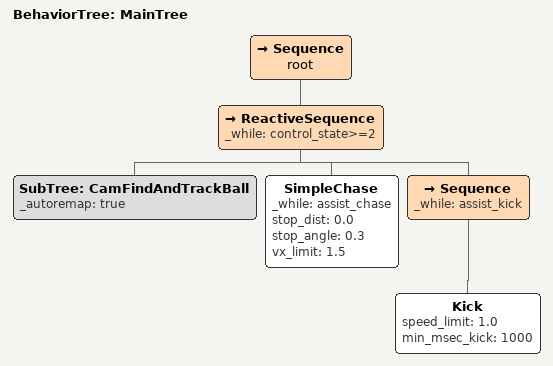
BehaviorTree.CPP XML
<!-- 用于在遥控比赛中用 AI 辅助操作者 -->

<root BTCPP_format="4" >
    <include path="./subtrees/subtree_cam_find_and_track_ball.xml" />

     <BehaviorTree ID="MainTree">
        <Sequence name="root">
            <ReactiveSequence _while="control_state>=2">
               <SubTree ID="CamFindAndTrackBall" _autoremap="true" />
               <SimpleChase _while="assist_chase" stop_dist="0.0" stop_angle="0.3" vx_limit="1.5" />
               <Sequence _while="assist_kick">
                  <Kick speed_limit="1.0" min_msec_kick="1000"/>
               </Sequence>
            </ReactiveSequence>
        </Sequence>
     </BehaviorTree>
</root>
